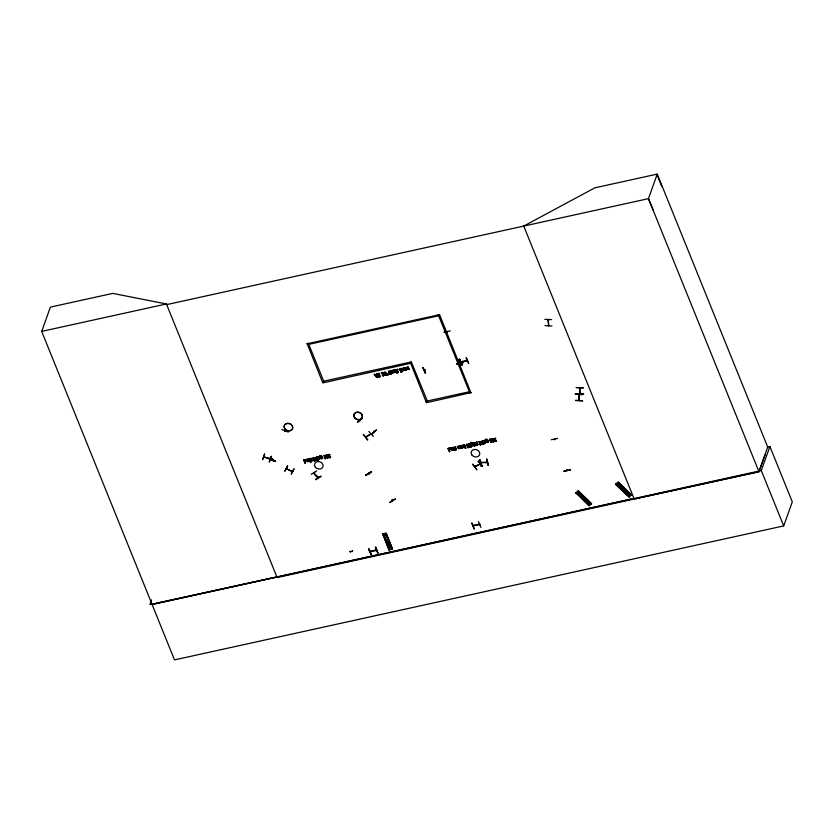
<?xml version="1.0" encoding="UTF-8"?>
<svg xmlns="http://www.w3.org/2000/svg" width="834" height="834" viewBox="0 0 834 834"><rect width="100%" height="100%" fill="white"/><g stroke="black" fill="none" stroke-linecap="round" stroke-linejoin="round"><path stroke-width="1.25" d="M464.819 447.014C461.963 442.541 464.903 450.277 464.35 445.471C462.14 444.532 463.621 448.713 464.892 446.816M319.954 457.282L320.162 456.521M485.795 441.082L487.369 440.123L485.847 440.675M485.868 440.665L486.232 442.072L487.285 442.573A1.251 1.042 19.7 0 0 488.078 442.249C490.726 441.176 484.731 437.829 485.92 439.601M370.432 434.212L371.067 433.597M365.803 437.35L371.161 433.805M320.642 456.688C321.538 461.4 322.08 454.144 320.537 457.699M486.274 441.144L487.504 440.446L486.285 440.873M545.061 325.646L551.972 326.011M575.648 400.56L582.559 400.935M575.637 400.31L582.549 400.674M576.586 394.023L583.539 393.94L583.487 394.461L575.293 393.888L582.226 394.628L575.324 394.138M583.487 394.43L576.555 393.721M376.197 429.927L371.714 434.097L376.311 430.063M350.009 551.545L350.593 551.42M351.958 551.034L352.605 550.888M352.24 551.545L352.542 550.899M463.016 362.488L456.552 363.728M474.88 466.414L480.186 463.787M563.961 471.252L570.477 469.928M316.524 459.815C316.993 456.229 309.821 457.095 314.314 461.139L316.597 459.617M482.375 443.615L481.468 441.613L478.977 441.634L481.395 441.812L482.271 443.959M310.206 459.075C312.343 457.313 308.945 458.877 310.811 460.712L309.758 460.952C307.433 454.686 310.321 465.205 308.59 458.846M454.572 447.597C456.01 444.334 454.28 451.569 454.666 447.566M476.256 442.301L476.662 444.512L476.12 442.666M327.939 455.447L328.742 457.115A1.053 0.886 19.7 0 0 329.409 457.293L329.972 457.147M493.196 439.622L493.374 438.851M493.29 439.122L494.562 441.561L496.126 441.394L496.376 440.425L495.188 441.29A1.053 0.886 19.7 0 1 494.52 441.113C492.029 438.872 498.169 437.589 493.457 438.83M306.62 460.295C308.632 459.67 308.1 458.335 306.255 459.826C305.38 461.817 309.383 462.682 308.643 460.285M406.95 369.149L406.69 369.869M453.133 449.286L451.892 450.11L450.631 448.828M386.622 374.414C383.035 378.292 384.391 367.627 386.528 374.32M404.344 368.638C404.792 366.376 407.92 368.169 404.949 368.253M450.527 448.775C451.361 447.264 454.103 447.952 451.006 447.816C448.942 449.63 453.654 451.736 453.008 448.807M548.532 319.964L548.511 319.547M548.689 325.667L548.001 319.87M579.88 388.456C579.807 385.36 579.932 397.109 580.297 393.043L579.891 393.919L579.984 392.96M406.419 369.545C407.263 369.253 403.437 369.848 406.346 369.514M452.695 449.265C452.497 451.121 449.578 448.629 452.622 448.984L452.622 449.463M390.187 371.464L390.521 370.786M447.378 332.328L447.253 331.411M459.701 362.623L459.982 362.686M457.501 446.774L459.002 446.305L457.689 446.492L457.491 447.285L459.451 447.785L457.512 446.93M567.183 469.594L567.068 470.584L567.276 469.646M384.318 373.017C386.903 370.744 385.569 378.594 384.401 373.007M376.655 550.023L376.582 549.825M461.483 361.57L461.598 361.862M479.748 524.649L473.524 525.722M458.679 362.654L458.554 362.352M548.365 320.36L548.438 319.422M548.647 325.708L548.345 319.849M579.015 394.086L579.39 399.986M579.046 399.966L579.286 399.434M580.151 393.846L580.172 393.387M392.71 372.788L392.731 372.047M460.055 447.931L458.419 448.64L459.524 447.587M392.209 499.681L391.886 500.233L392.647 500.192M314.574 472.878C312.813 472.795 317.66 476.381 318.494 477.444M317.733 477.486L317.869 477.048M318.327 477.715L317.691 477.34M319.954 457.074L321.528 456.334L320.214 456.594M470.876 443.782L471.252 445.189L472.315 445.679A1.251 1.042 19.7 0 0 473.107 445.356L473.097 445.648M468.187 447.191L467.707 446.013L469.188 446.398L468.187 447.191L469.302 446.451M408.17 368.002C408.827 365.386 405.001 370.015 408.848 369.493L409.233 369.087M316.107 459.544C315.242 462.766 311.968 457.084 315.116 458.022C316.743 458.627 315.95 460.566 314.627 460.691M481.958 443.344L481.499 444.147M390.666 371.526C392.387 369.671 391.73 373.642 390.729 371.318M392.261 372.673L390.969 372.934L392.105 372.652M475.995 444.512L474.536 444.866L474.504 446.336L473.191 443.094L473.702 442.802C473.055 444.303 475.87 445.929 475.39 443.865M328.002 455.239L328.669 457.313A1.053 0.886 19.7 0 0 329.336 457.491L330.212 456.98M310.675 459.054L311.311 458.262M455.041 447.566L455.677 446.784M477.09 444.418L478.091 444.366L477.09 444.418C475.641 443.146 478.268 441.332 476.183 442.5M393.419 370.598L393.45 371.432M262.647 459.607L264.67 453.842L262.71 459.398M263.951 456.365L263.721 457.032L264.409 456.532M269.841 458.46L269.497 459.044L270.268 459.023M269.278 461.953L271.311 456.198L269.351 461.942M767.405 447.076L769.907 446.524L792.3 501.87L783.689 525.91L174.494 659.892L41.7 331.4L50.394 307.11L112.757 293.391L166.414 303.972L166.685 304.608L648.456 198.648L657.244 174.108L594.882 187.817L523.742 226.077M151.579 599.834L149.88 604.608L276.878 576.919M263.794 456.375L263.732 457.001M410.714 363.301L322.8 382.91L307.079 343.504M308.34 343.222L324.165 382.337M308.799 344.369L438.653 315.805M269.059 458.252C280.724 462.755 274.292 462.38 269.059 458.241M270.299 458.617L270.07 459.284L270.424 458.731M281.777 429.541L288.335 432.064M272.489 458.877L272.113 459.763L272.708 458.971M285.03 430.511L284.863 431.553L285.259 430.615M284.842 471.158L287.636 465.768L284.936 471.022M286.291 468.333L286.385 468.155M286.552 468.166L286.844 469.031L287.032 468.458M286.906 468.802L286.99 468.364M323.707 381.19L411.516 361.883M292.202 470.793L291.931 471.439L292.004 470.887M292.651 471.002L292.369 471.648L286.239 468.718L292.619 471.471M292.755 471.116L291.827 471.325M293.933 468.937L291.222 474.192L293.995 468.927M303.68 460.107C305.077 458.763 307.298 460.222 304.285 460.378L305.39 463.11L303.68 460.107L305.734 459.471M304.285 460.378L305.89 459.836M304.931 463.204L303.753 459.909M305.39 463.11L304.358 460.17M306.756 459.795C306.224 461.994 310.769 458.804 306.703 460.66M308.246 461.056C305.359 461.338 310.019 461.171 306.902 460.764M306.683 459.993L308.194 459.732L308.121 459.096M308.173 461.254L308.257 460.462M309.529 461.171C310.123 462.557 311.885 461.629 309.956 461.077M309.758 460.952L309.028 458.752M310.592 460.577L310.655 461.108M310.592 461.119L310.54 460.597M310.696 458.971L311.457 458.617M310.811 460.712L310.3 459.044M311.322 460.42C313.25 460.087 310.342 461.275 310.873 459.315M311.218 461.713L312.114 460.243M309.456 461.369L310.936 462.046L311.019 460.837M311.645 461.609L311.447 460.743M311.374 460.941L312.25 460.566M314.314 461.139L313.136 457.845M316.232 457.345L316.743 457.053L317.608 459.576L316.232 457.345L316.743 457.053M311.207 474.317L316.67 470.939M317.181 459.67L316.305 457.147M317.306 460.066L317.962 460.368L317.306 460.066L317.869 459.753M317.473 460.472L317.379 459.868M317.598 457.032L319.245 456.5L319.902 458.679M317.473 457.626C321.017 458.21 317.056 459.513 319.485 458.512M319.245 456.5C322.299 458.971 316.211 460.024 319.735 458.888M318.974 457.366C316.639 457.439 318.452 458.273 319.047 457.168M321.455 456.532C317.024 454.353 324.53 456 322.299 458.544M313.949 472.471L314.137 472.357M319.703 456.177L320.85 455.625L321.528 456.334M314.282 472.43C312.698 473.305 318.296 479.175 318.452 477.298M314.303 473.389L314.585 472.784M322.101 458.127L321.653 456.657M323.967 455.458L325.145 458.763L325.187 457.24L326.761 456.896L327.637 458.21L326.459 454.916L325.927 455.218L326.542 456.73L324.968 457.074L324.353 455.562M324.968 457.074L324.426 455.364M325.604 458.658L325.187 457.24M325.145 458.763L325.677 458.46M327.637 458.21L326.459 454.916M326.542 456.73L326 455.01M327.189 458.314L326.761 456.896M320.954 476.224L315.836 479.758M328.023 455.27C330.316 455.364 329.795 453.696 327.825 454.843M329.743 455.135L329.649 454.436M330.316 456.99L330.274 457.605M376.645 377.406L377.281 377.083L376.645 377.406L374.237 374.56L374.768 374.257L375.363 375.258L374.768 374.257M357.515 422.411L362.039 418.053L357.588 422.202M359.798 420.055L359.965 420.649L360.215 420.127M375.623 375.581L376.759 375.154L376.749 376.926L375.623 375.581L376.759 375.154M360.048 419.909L360.09 420.482M359.913 420.628L360.236 420.065M375.363 375.258L376.666 374.977L377.187 373.736L377.208 377.281M376.666 374.977L376.697 373.841M377.187 373.736L376.634 374.039M377.406 373.861L377.917 373.569L379.157 377.01L377.406 373.861L377.917 373.569M378.49 373.632L378.99 373.33L380.231 376.77L378.49 373.632L378.99 373.33M378.719 377.104L377.479 373.663M379.804 376.864L378.563 373.434M381.367 373.34L382.983 372.454L382.431 373.111C384.422 377.604 382.295 374.883 382.212 375.415M382.431 373.111L383.108 372.777M383.202 375.978L382.389 375.498M383.557 375.894L382.504 372.902M363.165 434.921L363.541 434.535L367.533 439.987M387.028 373.966L387.935 375.081L387.414 373.695M388.769 371.182L389.217 373.444L389.197 371.088C388.508 373.142 391.667 373.319 390.01 373.09M387.424 375.196L387.101 373.768M389.937 373.288L389.197 371.088M365.761 436.724L370.942 433.941M389.666 373.788C390.375 373.434 392.095 375.488 389.707 373.507M368.837 431.491L373.288 436.37M391.209 373.768L390.218 373.934L390.708 372.934M390.364 374.07L390.156 373.496M390.573 370.911L392.095 370.452L392.637 372.923M390.051 373.611L390.844 373.257M392.71 372.725L391.104 373.33L391.01 372.735M392.084 371.964L391.897 371.12M392.095 370.452L390.448 370.984M390.27 371.422C392.897 372.485 391.271 373.1 390.26 371.266M393.095 370.4L394.701 369.879L395.65 372.204L395.139 372.496C395.285 369.431 392.011 370.254 393.982 372.756L393.054 370.296M393.554 372.85L393.012 371.14M395.577 372.402L394.701 369.879M395.337 369.733L397.015 373.079L395.775 369.639M373.882 431.376L373.986 431.918M374.132 431.501L373.757 432.085L373.955 431.355M395.139 372.496L394.513 370.567M397.015 372.089C396.577 372.423 397.443 367.69 397.12 369.9M397.745 369.796L397.672 369.243M397.682 371.401C399.476 371.453 396.577 371.756 397.109 369.827M397.307 372.027L398.006 372.6L398.475 371.224M397.578 372.694L397.38 371.818M398.006 372.6L397.808 371.724M397.735 371.922L398.61 371.547M399.465 368.826L401.144 372.173L399.903 368.732M400.476 368.795L400.977 368.492L401.852 371.026L400.476 368.795L400.977 368.492M402.488 370.88L402.989 370.588L402.488 370.88L401.613 368.357L402.676 370.202L403.833 369.962M401.415 371.12L400.549 368.597M401.613 371.318L401.707 371.922L402.113 371.203M401.707 371.922L402.269 371.61M403.771 369.837L403.135 368.211L403.635 367.909C406.116 370.15 401.206 371.495 404.302 370.119M402.676 370.202L403.531 370.129M404.25 369.827L403.635 367.909M365.98 475.14L371.328 471.846M365.938 475.359L371.255 472.044L366.011 475.161M404.959 368.847L406.742 368.451L404.897 368.649M406.377 368.117L406.304 367.481M369.003 474.317L368.816 473.295M406.731 368.044L407.649 366.981A1.063 0.897 19.7 0 1 408.233 367.075L408.65 368.169L407.805 368.565M369.003 473.879L368.962 473.368M408.91 368.826L407.722 368.889M410.255 362.154L426.435 402.707L471.106 392.606M438.184 314.668L469.844 392.887M471.002 392.908L439.455 314.387M422.796 367.533L425.507 373.152M424.642 370.14L424.975 369.754M424.86 370.129L424.36 370.494L425.1 369.879M443.813 332.255L450.339 330.889M368.451 548.845L371.182 554.641L368.492 548.814M447.42 332.391L447.034 331.463M447.087 332.349L447.368 331.525M370.087 551.253L370.65 551.066M370.192 551.159L370.317 551.451M370.849 551.399L370.734 551.107M371.255 554.433L368.868 548.574M426.08 401.269L469.365 391.751M427.342 400.987L411.412 362.185M392.616 500.056L392.303 500.661L392.303 499.702M375.967 549.887L375.957 550.534M376.415 549.794L370.077 551.545M395.16 498.742L390.02 502.516M375.644 547.24L378.042 553.13L375.665 547.26M386.246 542.236L389.499 541.547M386.872 543.851L390.135 543.174M387.445 545.29L390.698 544.602M388.071 546.906L391.334 546.218M388.498 547.98L391.751 547.302M389.134 549.596L382.827 533.854L383.692 533.75L389.926 549.679L388.78 549.919M457.918 359.808L460.347 365.636L458.283 359.725M459.169 362.29L458.45 362.738M392.387 548.918L391.688 549.252L385.475 533.26L391.917 549.272M459.503 362.279L459.836 363.092M459.826 362.279L459.743 362.873M460.837 361.716L467.165 360.257M460.941 361.622L460.879 362.31L467.207 360.882M461.463 362.175L461.39 361.529M460.358 365.49L458.262 359.715M461.932 365.104L459.617 359.037L461.994 364.906M466.05 357.807L468.541 363.478M466.56 360.997L466.717 360.351M467.321 360.288L467.405 360.486M448.046 448.629C449.443 447.285 451.663 448.744 448.65 448.89L449.755 451.621L448.046 448.629L450.099 447.994M448.65 448.89L450.256 448.358M449.297 451.726L448.119 448.431M449.755 451.621L448.723 448.692M451.121 448.317C450.589 450.506 455.135 447.326 451.069 449.182M452.654 448.046L451.131 448.39M453.769 449.359L452.956 447.358L454.123 449.463L455.385 449.359L455.5 450.496L453.404 449.63L452.956 447.358M452.622 448.984L451.194 449.484M454.123 449.463L453.394 447.264M455.354 450.141L454.322 449.599L455.5 450.496M454.957 449.641L454.905 449.109L455.02 449.62M455.124 447.431L455.823 447.139M453.925 449.766L455.374 450.37L455.385 449.359M455.687 448.942C457.845 448.859 454.613 449.672 455.135 447.566M456.01 450.131L455.812 449.265L455.583 450.224M456.479 448.765L455.739 449.463M460.045 447.754L459.169 448.775L458.252 448.244M458.929 446.503L459.336 445.961L459.972 447.952M459.065 446.826C456.73 446.899 458.544 447.733 459.138 446.628M459.899 447.754L459.336 445.961M462.432 447.816L460.806 448.348L459.868 446.023L460.378 445.731C460.159 448.932 463.694 447.858 461.525 445.481L462.505 447.087M461.004 447.67L460.378 445.731M461.077 447.462L462.099 447.504L461.525 445.481M460.806 448.348L459.941 445.825M462.891 445.377L464.548 444.814L465.789 448.254L465.018 447.139A1.261 1.063 19.7 0 1 464.225 447.462A1.095 0.917 19.7 0 1 463.558 447.274L462.995 446.711M465.789 448.254L464.548 444.814M468.593 445.575C470.355 444.991 469.876 448.306 467.874 447.639L466.613 444.543L467.144 444.241L468.093 445.564L468.75 443.886C469.208 444.032 469.156 445.888 469.563 447.087M465.362 448.348L465.018 447.139M467.572 445.669L467.144 444.241M467.707 446.013L468.864 445.752L469.229 446.649M468.75 443.886L469.271 443.959M467.874 447.639L466.686 444.345M469.521 443.907L470.022 443.605L470.887 446.138L469.521 443.907L470.022 443.605M472.669 443.5C471.366 441.634 469.605 442.5 472.544 443.229M472.263 443.636C468.541 442.281 474.004 443.083 471.022 443.698M470.459 446.232L469.584 443.698M470.584 446.628L471.241 446.92L470.584 446.628L471.147 446.315M470.751 447.034L470.657 446.419M472.972 445.033C472.294 441.03 470.147 446.826 472.972 445.033L472.461 443.761M474.327 444.741L473.702 442.802M474.859 442.541L475.443 444.605M474.504 446.336L473.264 442.896M474.932 446.242L474.536 444.866M476.37 444.574L476.735 444.313M477.309 442.416L477.163 442.062M476.495 444.897L476.443 444.376M477.496 445.408L477.298 444.543L477.496 445.408L476.787 444.835M477.058 445.502L476.86 444.637M477.965 444.042L477.225 444.741M479.508 442.093C480.196 441.311 481.875 441.874 481.937 443.042C481.802 446.419 477.851 442.114 480.405 441.937A1.22 1.022 19.7 0 1 481.166 442.135L481.864 443.24M472.732 464.184C479.456 473.889 477.131 469.323 472.638 464.361M482.344 443.751L480.165 444.939L481.75 444.334M480.478 444.48L479.581 441.895M482.083 441.144L482.584 440.842L483.459 443.365L482.083 441.144L482.584 440.842M483.022 443.469L482.156 440.936M474.984 467.061L475.255 466.206M483.157 443.865L483.814 444.157L483.157 443.865L483.72 443.552M483.313 444.261L483.22 443.657M485.513 442.875L485.096 440.289L483.449 440.832M485.586 442.677C482.104 443.594 487.254 441.822 483.439 441.634M483.574 440.759L485.096 440.289M484.106 443.177L484.012 442.573M483.866 441.499L485.159 441.603L483.793 441.697L484.502 440.832L483.71 441.217M478.163 461.285L482.657 466.3L478.466 461.119M478.247 461.223L482.438 466.404M485.284 441.916L483.73 442.124L483.334 440.832M481.155 465.831L479.821 459.69M479.8 459.868L481.187 465.883L479.717 459.847M480.311 463.443L479.779 464.329L479.769 463.662M479.717 464.319L480.144 463.454M480.728 462.349L487.244 462.224M480.791 462.651L481.145 462.661M481.197 462.307L481.135 462.964L481.312 462.453M489.746 439.455L490.277 439.153C489.819 441.822 493.989 440.905 491.851 438.809L493.561 441.801L493.03 442.103C493.457 439.852 489.662 440.686 491.455 442.458L489.746 439.455L490.277 439.153M492.394 440.529L491.851 438.809M493.488 442.01L492.31 438.705M490.997 442.552L489.819 439.257M491.455 442.458L491.038 441.04M486.931 459.273L488.338 465.299L486.681 459.138M493.03 442.103L492.613 440.686M480.613 462.995C481.864 461.796 488.818 463.798 486.743 461.859M495.625 438.924L495.49 438.236M496.574 440.915L495.26 441.092A1.053 0.886 19.7 0 1 494.593 440.905L493.843 439.028L495.688 438.726M488.026 465.278L486.649 459.117M544.8 319.339L551.628 319.631M471.669 523.116L474.077 528.954M473.41 525.43L479.633 524.065M473.858 525.337L473.295 525.816M473.952 525.378L473.827 525.733M548.199 319.401L548.105 320.36M548.355 325.698L548.48 324.822M478.518 521.615L480.989 527.432M479.175 524.159L479.3 524.461M479.79 524.096L479.873 524.294M551.201 439.768L557.706 438.371M554.474 438.83L554.61 439.831L554.693 439.237M554.714 439.414L554.704 438.778M576.315 387.476L583.227 387.904M579.703 387.539L579.62 388.561L579.943 387.56M579.891 388.561L580.026 387.685M583.216 387.873L576.252 387.612M563.92 471.262L570.508 469.73M567.433 470.053L567.057 469.949M582.935 499.576L585.395 497.71M584.269 500.88L586.729 499.013M585.458 502.037L587.918 500.171M586.792 503.34L589.252 501.474M587.678 504.216L590.138 502.349M591.233 504.07L578.431 490.945L575.835 492.8L589.013 505.519M591.473 503.653L578.243 491.028M622.883 490.788L625.344 488.922M624.218 492.091L626.678 490.225M625.406 493.248L627.866 491.382M626.741 494.552L629.201 492.685M627.627 495.427L630.087 493.561M628.961 496.73L615.534 484.293L629.211 496.741L616.399 483.626L629.347 496.584M631.38 494.989L628.919 496.856L629.503 496.532M759.753 469.261L767.707 447.055L657.244 174.108M759.868 469.438L764.986 455.135M783.689 525.91L761.296 470.564L769.907 446.524M404.511 368.002C403.27 370.265 407.868 371.057 406.742 368.451M384.036 372.402L383.89 373.351M268.986 458.46L275.47 461.171M468.666 445.377L469.344 443.761M268.871 458.71L275.345 461.431M376.457 550.419L370.192 551.806M479.008 524.586L479.665 524.44M284.884 430.917L284.947 431.459M462.839 445.314L463.485 447.483A1.095 0.917 19.7 0 0 464.152 447.66A1.261 1.063 19.7 0 0 464.945 447.337M470.96 443.625L471.022 445.158L472.242 445.888A1.251 1.042 19.7 0 0 473.034 445.554M350.051 551.472L350.833 551.879L350.207 551.993M452.664 449.484L451.267 449.286M327.929 455.437L329.847 454.937M462.474 447.921L462.578 446.888M327.679 454.832C326.313 456.688 329.357 459.096 330.733 457.126M316.493 459.961L314.387 460.941M330.493 456.636L330.139 457.178M404.865 368.378L406.471 367.909M451.048 448.515L452.633 448.056M363.426 434.733L367.815 439.831M459.565 447.973L458.21 448.431M446.909 331.901L447.139 332.401M317.566 456.928L317.681 458.21L319.359 458.325M575.637 493.04L576.45 492.414L589.575 505.289L576.304 492.477M577.608 491.57L578.296 490.934L591.567 503.799L590.722 504.434L577.576 491.591L590.753 504.424M588.919 505.727L589.429 505.341M591.567 503.799L588.971 505.696L576.117 492.675M631.515 495.01L618.39 482.146L617.525 482.803L630.671 495.657L631.494 495.042L618.244 482.146L615.784 484.012L629.065 496.845M475.484 444.501L474.4 444.532M476.548 442.771L477.204 442.614M459.513 359.214L461.911 365.063M471.981 523.022L474.369 528.871M423.109 367.429L425.486 373.33L422.838 367.502M470.897 443.824L472.325 443.438M408.243 367.804L407.263 368.941L408.921 369.295M618.036 482.427L631.036 495.375M480.238 464.058L474.921 467.05M390.708 371.38L391.824 371.318M483.522 440.623L483.24 441.613M327.606 455.03L328.158 454.509M375.738 550.294L376.447 550.169M458.325 362.759L459.044 362.644M404.573 368.023L406.231 367.679M263.669 456.73L270.299 459.075L263.68 456.969M577.17 494.103L579.63 492.237M617.118 485.315L619.579 483.449M406.554 367.606L407.576 367.189A1.063 0.897 19.7 0 1 408.16 367.273L408.691 367.971L407.878 368.68M496.397 441.071L494.635 441.363L493.311 439.768M322.174 457.929L320.798 457.845M392.116 549.241L385.798 533.322L392.501 549.168L386.319 533.207L382.848 533.812L388.863 549.908M392.553 549.137L389.082 549.721L382.848 533.791L389.457 549.794L383.484 533.666M384.099 372.433L385.318 372.298L386.309 373.601M365.699 475.078L371.047 471.763M321.027 476.266L315.679 479.31M392.585 372.84L391.177 373.132M493.665 438.642L495.417 438.434M408.743 368.951L407.816 369.024M469.479 447.014L467.937 447.441M630.994 495.417L617.765 482.511L631.14 495.292M406.627 369.785L405.23 369.796L404.448 368.691M476.287 442.416L477.09 442.26M319.537 455.771L321.424 455.718L322.706 458.45M485.378 439.56L487.264 439.518L488.547 442.249M485.857 439.799L486.847 439.445L487.296 440.331M459.002 362.905L458.502 362.998M383.223 533.864L389.488 549.783M481.395 444.053L480.551 444.282M384.526 372.631L386.038 374.257M472.722 445.2L471.304 444.251M487.765 441.895L486.451 441.29M391.063 373.841L390.437 373.872M320.673 456.823L321.58 456.855M471.481 443.917L472.388 443.959M485.43 442.771L484.179 442.969M486.055 439.706L487.223 440.123M330.097 457.522L328.21 457.24L327.418 455.635M393.512 370.671L394.44 370.765M480.832 465.893L479.467 459.868M41.7 331.4L166.508 303.951L166.769 304.587M306.964 343.806L439.341 314.689M381.242 373.027L382.91 372.652M397.787 369.608L397.036 370.035L397.609 371.599M375.425 375.06L376.739 374.768M405.011 369.347L406.377 369.045M313.063 458.043L315.544 458.012L316.534 459.628M317.347 457.668L317.806 456.761L319.172 456.698M313.657 458.293L314.554 458.147A1.22 1.022 19.7 0 1 315.315 458.346L316.023 459.44M306.829 460.962L308.194 460.66M325.041 456.876L326.615 456.532M309.831 460.743L310.884 460.514M325.114 457.439L326.688 457.095M309.883 461.275L310.946 461.046M490.882 440.675L492.467 440.321M454.196 449.265L455.249 449.036M483.939 442.771L485.315 441.989M490.965 441.238L492.54 440.894M454.249 449.797L455.312 449.557M352.501 550.867L352.156 551.482M152.163 604.348L633.944 498.388M152.09 604.556L761.296 470.564M759.013 471.825L634.205 499.024L523.481 225.43M456.605 364.187L463.12 362.8M383.484 535.428L386.747 534.74M328.398 454.613L329.576 454.645M392.157 371.766L390.771 371.505M397.599 369.452L396.567 370.056L397.172 371.693M375.373 547.292L377.677 553.213M308.048 459.305C303.691 458.825 309.133 464.006 308.559 460.066M394.378 370.233L393.168 370.202L392.866 371.12M474.463 445.064L475.693 445.085L475.964 444.168M461.139 447.994L462.37 448.014L462.641 447.097M464.215 445.147L462.964 445.179L462.787 446.628M579.859 393.836L579.588 387.956M616.253 483.637L629.399 496.543M395.337 499.222L389.843 502.308M374.31 374.362L376.718 377.208M375.696 375.383L376.822 376.728M387.341 373.893L387.935 375.081M656.994 174.806L661.883 186.66M653.345 210.491L648.456 198.648L758.919 471.596L277.138 577.566L166.414 303.972M466.394 357.703L468.791 363.593M490.204 439.351L490.819 440.873M487.504 440.446C489.454 442.041 486.191 443.062 486.347 440.946M485.023 440.498L485.732 442.291M484.898 440.957L485.086 441.801M482.521 441.04L483.459 443.365M478.977 441.634L480.165 444.939M476.714 443.115L477.163 444.22M475.286 442.447L475.922 444.553M475.213 442.646L475.828 444.157M472.742 443.302L473.503 445.554M470.407 442.677L470.501 443.281M469.949 443.813L470.887 446.138M467.78 445.815L468.249 446.982M455.614 449.14L455.114 447.368M453.477 449.422L453.529 449.953M452.925 448.588L453.029 449.265M403.208 368.013L403.792 370.067M401.613 368.357L402.561 370.682M400.904 368.701L401.852 371.026M399.83 368.93L401.144 372.173M395.702 369.848L397.015 373.079M389.28 373.246L389.342 373.778M382.055 373.007L382.827 375.279M377.844 373.768L379.157 377.01M318.161 458.783L318.254 459.378M313.73 458.095L314.699 460.483M311.249 460.618L310.769 459.044M309.112 460.91L309.164 461.431M384.453 373.225L385.298 374.82L386.152 374.289M384.047 373.486C383.921 375.31 387.195 376.082 386.517 373.778M485.909 441.123L487.358 442.374A1.251 1.042 19.7 0 0 488.151 442.041M320.068 457.324L321.507 458.585A1.251 1.042 19.7 0 0 322.299 458.252M404.886 369.045L404.876 368.472M320.016 457.084L321.434 458.783A1.251 1.042 19.7 0 0 322.226 458.45M578.65 394.482L578.952 400.383M376.687 375.352L376.749 376.926M577.952 491.309L591.087 504.163L577.962 491.289M472.148 455.291A4.378 3.67 19.7 0 0 479.498 454.905A4.378 3.67 19.7 0 0 474.723 449.463A4.378 3.67 19.7 0 0 472.148 455.291M315.492 467.384A4.378 3.67 19.7 0 0 322.841 466.998A4.378 3.67 19.7 0 0 318.067 461.567A4.378 3.67 19.7 0 0 315.492 467.384M354.763 418.095A4.378 3.67 19.7 0 0 362.112 417.709A4.378 3.67 19.7 0 0 357.338 412.267A4.378 3.67 19.7 0 0 354.763 418.095M354.825 417.938A4.378 3.67 19.7 0 0 362.164 417.553A4.378 3.67 19.7 0 0 357.4 412.111A4.378 3.67 19.7 0 0 354.825 417.938M285.082 429.26A4.399 3.69 19.7 0 0 292.453 428.874A4.399 3.69 19.7 0 0 287.667 423.422A4.399 3.69 19.7 0 0 285.082 429.26M285.165 429.093A4.358 3.659 19.7 0 0 292.473 428.718A4.358 3.659 19.7 0 0 287.73 423.297A4.358 3.659 19.7 0 0 285.165 429.093"/></g></svg>
